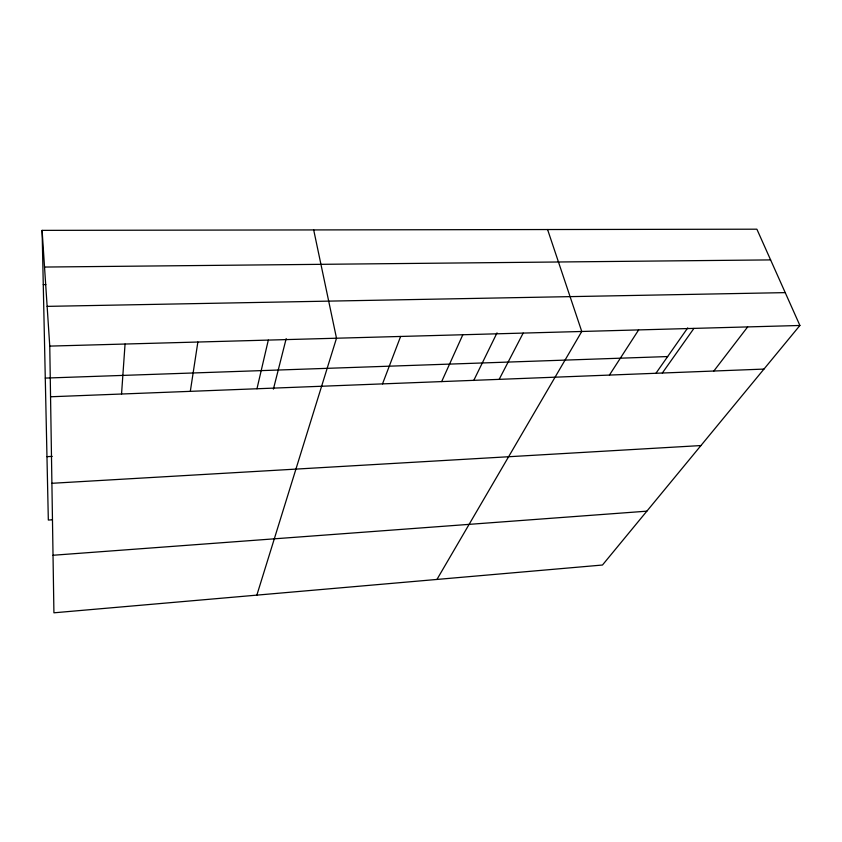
<?xml version="1.0" encoding="UTF-8"?>
<svg xmlns="http://www.w3.org/2000/svg" width="842" height="842" viewBox="0 0 842 842"><rect width="100%" height="100%" fill="white"/><g stroke="black" fill="none" stroke-linecap="round" stroke-linejoin="round"><path stroke-width="1.26" d="M121.543 394.024L125.058 344.031M190.313 391.351L197.87 342.031M256.968 388.762L268.314 340.094M273.397 389.151L286.185 338.61M256.852 595.136L336.505 338.221L313.687 229.919M382.51 383.889L400.624 336.453M441.661 381.594L462.826 334.748M473.709 380.521L497.022 332.874M499.159 379.363L523.177 333.085M436.945 579.443L581.759 331.474L547.584 229.54M609.429 375.079L638.646 329.906M656.086 373.069L687.714 327.927M662.328 373.027L693.924 328.391M713.827 371.027L747.654 326.917M799.9 325.475L602.472 565.024L53.92 612.808L49.762 346.104L42.1 230.371L756.884 229.192L799.9 325.475L49.762 346.104M53.025 555.257L646.856 511.168M52.215 519.798L48.331 520.051L42.1 230.371M51.899 483.297L700.944 445.555M46.973 456.659L52.204 456.385M50.552 396.771L763.957 369.08M45.279 378.09L667.664 356.555M47.131 306.372L785.228 292.627M43.268 284.617L45.857 284.585M44.531 267.051L770.609 259.904"/></g></svg>
